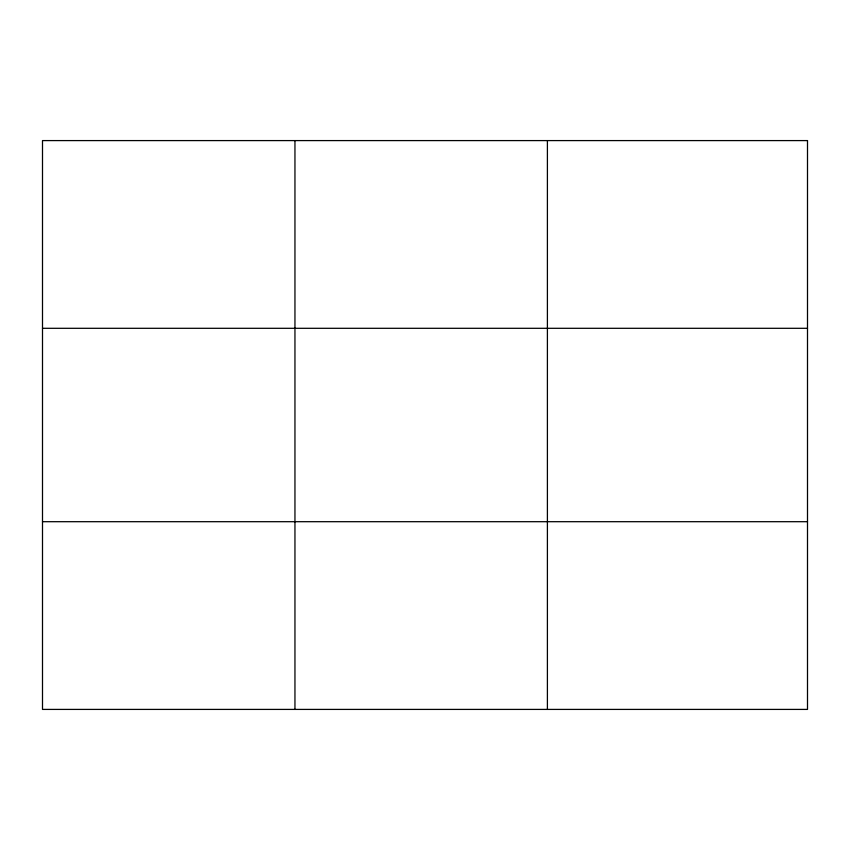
<?xml version="1.0" encoding="UTF-8"?>
<svg xmlns="http://www.w3.org/2000/svg" width="850" height="850" viewBox="0 0 850 850"><rect width="100%" height="100%" fill="white"/><g stroke="black" fill="none" stroke-linecap="round" stroke-linejoin="round"><path stroke-width="1.27" d="M294.95 709.41L294.95 140.59M547.4 709.41L547.4 140.59M42.5 328.302L807.5 328.302M42.5 521.698L807.5 521.698M807.5 140.59L807.5 709.41L42.5 709.41L42.5 140.59L807.5 140.59"/></g></svg>
